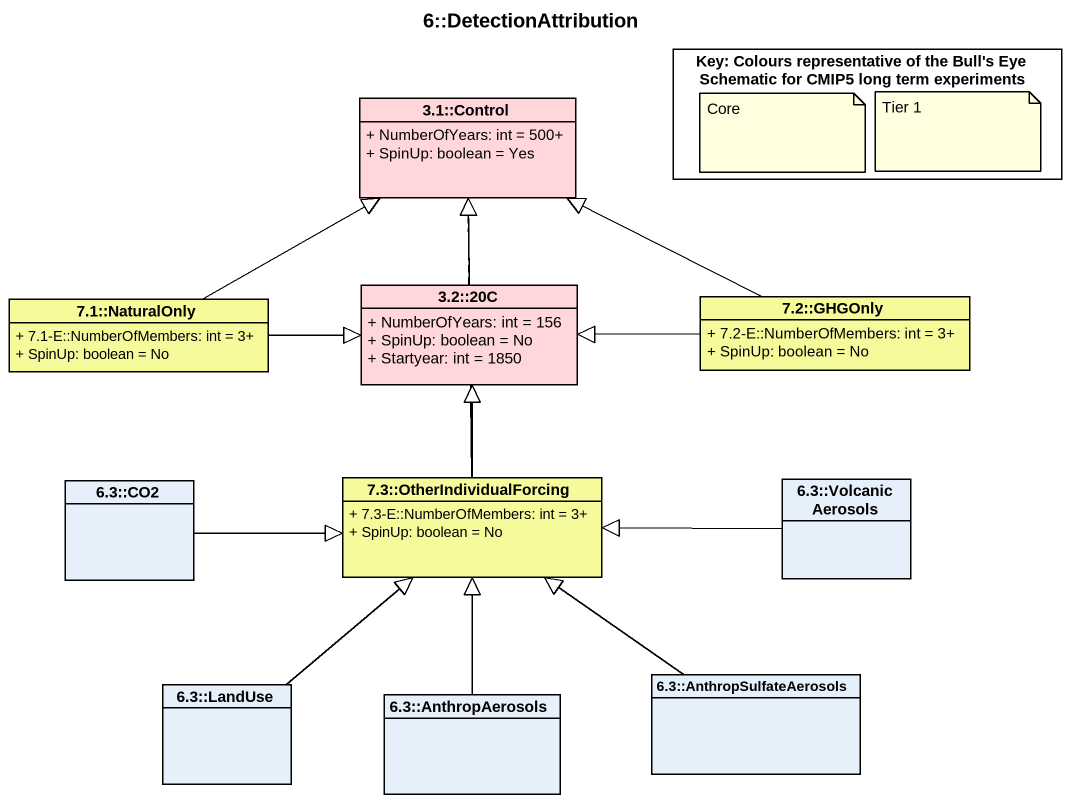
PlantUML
@startuml
title 6::DetectionAttribution
allowmixing
hide circle
hide empty members
skinparam classAttributeIconSize 0
class "3.1::Control" as c3_1_Control #FFD7DB {
  + NumberOfYears: int = 500+
  + SpinUp: boolean = Yes
}
rectangle "Key: Colours representative of the Bull's Eye Schematic for CMIP5 long term experiments" as Key_Colours_representative
class "7.1::NaturalOnly" as c7_1_NaturalOnly #F7FA9B {
  + 7.1-E::NumberOfMembers: int = 3+
  + SpinUp: boolean = No
}
class "3.2::20C" as c3_2_20C #FFD7DB {
  + NumberOfYears: int = 156
  + SpinUp: boolean = No
  + Startyear: int = 1850
}
class "7.2::GHGOnly" as c7_2_GHGOnly #F7FA9B {
  + 7.2-E::NumberOfMembers: int = 3+
  + SpinUp: boolean = No
}
class "6.3::CO2" as c6_3_CO2
class "7.3::OtherIndividualForcing" as c7_3_OtherIndividualForcing #F7FA9B {
  + 7.3-E::NumberOfMembers: int = 3+
  + SpinUp: boolean = No
}
class "6.3::VolcanicAerosols" as c6_3_VolcanicAerosols
class "6.3::LandUse" as c6_3_LandUse
class "6.3::AnthropAerosols" as c6_3_AnthropAerosols
class "6.3::AnthropSulfateAerosols" as c6_3_AnthropSulfateAerosols
c7_1_NaturalOnly -right-|> c3_1_Control
c7_1_NaturalOnly -right-|> c3_2_20C
c3_2_20C .up.> c3_1_Control
c7_2_GHGOnly -left-|> c3_1_Control
c7_2_GHGOnly -left-|> c3_2_20C
c6_3_CO2 -right-|> c7_3_OtherIndividualForcing
c7_3_OtherIndividualForcing -up-|> c3_1_Control
c7_3_OtherIndividualForcing -up-|> c3_2_20C
c6_3_VolcanicAerosols -left-|> c7_3_OtherIndividualForcing
c6_3_LandUse -up-|> c7_3_OtherIndividualForcing
c6_3_AnthropAerosols -up-|> c7_3_OtherIndividualForcing
c6_3_AnthropSulfateAerosols -up-|> c7_3_OtherIndividualForcing
note as N1
  Core
end note
note as N2
  Tier 1
end note
@enduml
